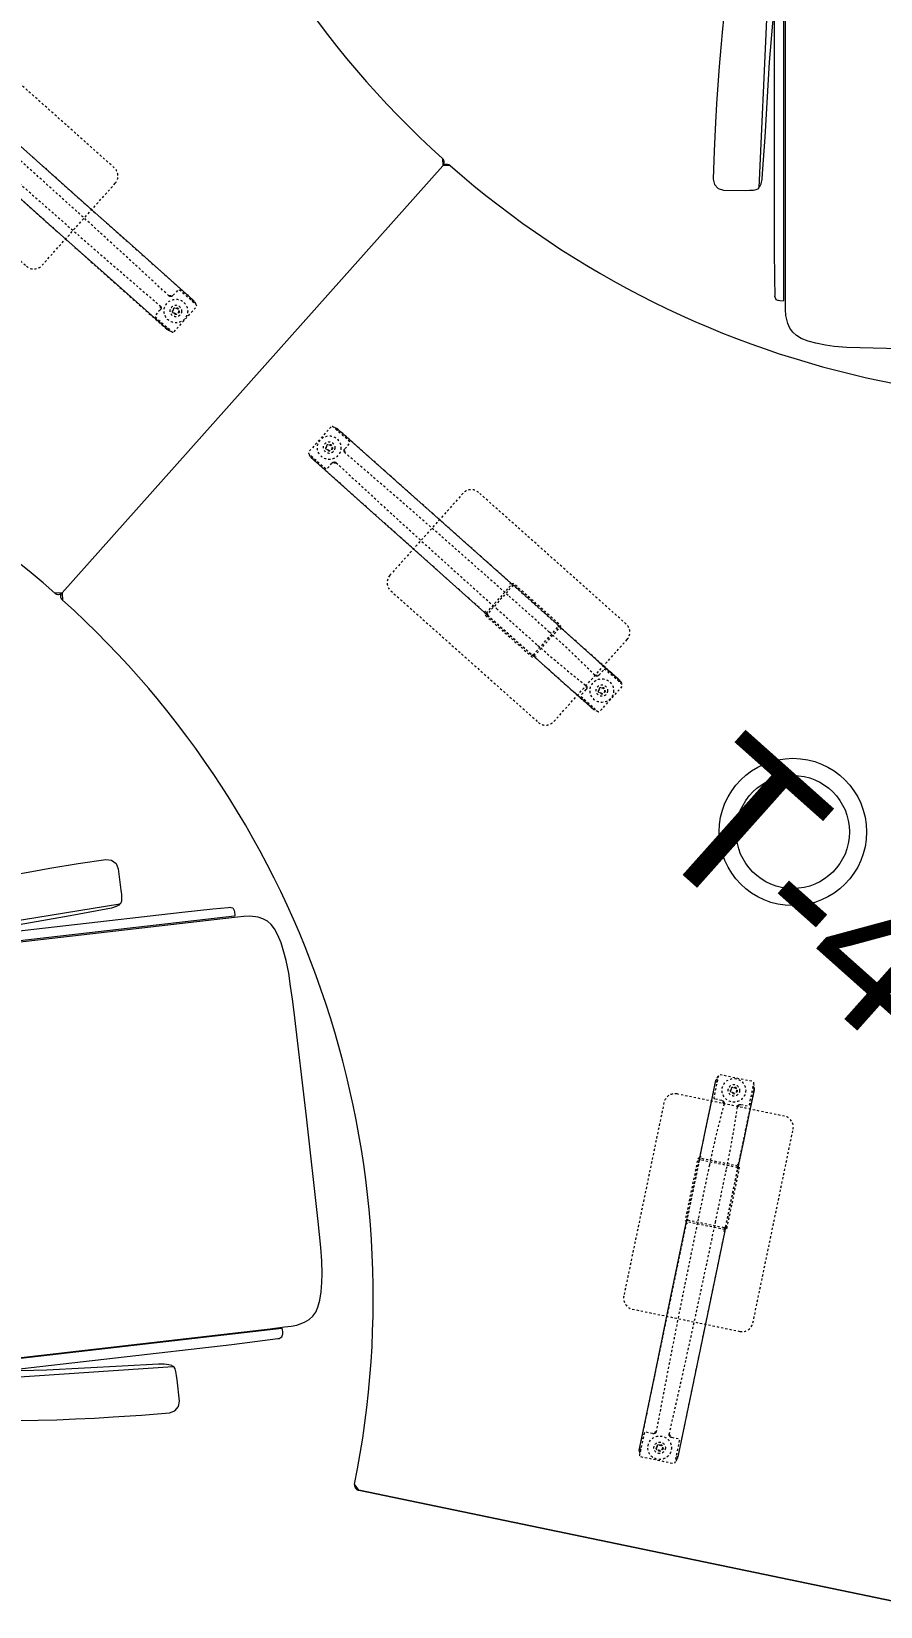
# Model space of a CAD drawing. Header units: inches. Extents: x 1 to 3921, y -2183 to 193.
# Drawn here: x 1254.4 to 1293.8, y -1513.2 to -1440.2 of the extents above; entities that cross this region are included whole.
import ezdxf

# ---------------------------------------------------------------- set-up
doc = ezdxf.new("R2010")
doc.units = ezdxf.units.IN
doc.header["$MEASUREMENT"] = 0
doc.linetypes.add('IMPORT-HIDDEN _3_', pattern=[0.09375, 0.0625, -0.03125])
for name, color, linetype, lineweight in [('A-ANNO-NOTE', 131, 'Continuous', 20), ('A-FURN-NEW', 7, 'Continuous', 9), ('A-FURN-TAGS', 7, 'Continuous', 9), ('AFUTB-P', 7, 'Continuous', 9), ('Cougaar_Furn Plan_V01_1_dwg', 8, 'Continuous', 9)]:
    doc.layers.add(name, color=color, linetype=linetype, lineweight=lineweight)
doc.styles.add('Arial', font='arial.ttf', dxfattribs={"height": 6.966241})

# ---------------------------------------------------------------- blocks, each defined once
blk = doc.blocks.new('Cougaar_Furn Plan_V01_1_dwg_T-3-2613226-New Construction - Tel_Data_Elec Plan')
at = {"layer": 'AFUTB-P', "linetype": 'IMPORT-HIDDEN _3_'}
for p, q in [((21.65, 3.057), (12.48, 3.057)), ((11.97, 2.548), (11.97, -2.546)), ((22.159, -2.546), (22.159, 2.548)), ((17.442, 0.408), (14.895, 0.408)), ((14.895, -0.407), (17.442, -0.407)), ((12.48, -3.056), (21.65, -3.056)), ((-8.889, -9.28), (-13.474, -17.221)), ((-3.781, -11.641), (-8.193, -9.094)), ((-8.18, -20.278), (-3.595, -12.337)), ((-7.802, -12.696), (-9.076, -14.902)), ((-8.37, -15.309), (-7.096, -13.103)), ((-13.288, -17.917), (-8.876, -20.464))]:
    blk.add_line(p, q, dxfattribs=at)
at = {"layer": 'AFUTB-P', "flags": 128}
for points in [[(32.959, -13.256), (32.959, 13.258), (32.959, 13.278), (32.957, 13.298), (32.946, 13.342), (32.936, 13.366), (32.909, 13.41), (32.892, 13.43), (32.851, 13.464), (32.826, 13.478), (32.774, 13.496), (32.745, 13.501), (32.717, 13.501), (32.959, 13.258), (32.959, -13.256), (32.959, -13.276)], [(10.977, 0.907), (10.98, 0.908), (10.982, 0.908), (10.986, 0.909), (10.988, 0.909), (10.992, 0.909), (10.994, 0.91), (11, 0.91), (11.004, 0.91), (11.012, 0.911), (11.016, 0.911), (11.028, 0.911), (11.035, 0.911), (11.048, 0.911), (11.053, 0.911), (11.059, 0.911), (12.238, 0.911), (13.417, 0.911), (14.596, 0.911), (14.616, 0.912), (14.636, 0.913), (14.674, 0.913), (14.691, 0.913), (14.722, 0.914), (14.736, 0.915), (14.757, 0.916), (14.765, 0.916), (14.769, 0.917), (14.77, 0.917), (14.77, 0.917), (14.769, 0.917), (14.768, 0.916), (14.766, 0.916), (14.765, 0.916), (14.762, 0.915), (14.76, 0.914), (14.756, 0.912), (14.754, 0.911), (14.749, 0.908), (14.746, 0.906), (14.742, 0.903), (14.741, 0.902), (14.74, 0.901)], [(14.749, 0.909), (14.754, 0.914), (14.759, 0.918), (14.771, 0.924), (14.777, 0.926), (14.787, 0.927), (14.79, 0.927), (14.792, 0.927), (14.79, 0.927), (14.788, 0.927), (14.786, 0.927), (14.782, 0.927), (14.778, 0.926), (14.773, 0.924), (14.77, 0.923), (14.767, 0.922), (14.764, 0.92), (14.761, 0.919), (14.759, 0.917), (14.756, 0.916), (14.752, 0.913), (14.748, 0.909), (14.745, 0.905), (14.744, 0.904), (14.744, 0.903), (14.743, 0.902), (14.739, 0.897), (14.736, 0.891), (14.734, 0.885), (14.734, 0.885), (14.734, 0.885), (14.734, 0.884), (14.732, 0.878), (14.731, 0.872), (14.731, 0.866)], [(14.792, 0.912), (14.791, 0.912), (14.789, 0.912), (14.788, 0.912), (14.785, 0.912), (14.781, 0.911), (14.778, 0.91), (14.776, 0.909), (14.773, 0.908), (14.771, 0.907), (14.769, 0.906), (14.767, 0.905), (14.765, 0.903), (14.762, 0.901), (14.759, 0.898), (14.757, 0.895), (14.756, 0.895), (14.756, 0.894), (14.755, 0.893), (14.752, 0.889), (14.75, 0.885), (14.749, 0.88), (14.749, 0.88), (14.749, 0.88), (14.748, 0.88), (14.747, 0.875), (14.746, 0.871), (14.746, 0.866)], [(17.605, 0.866), (17.605, 0.872), (17.604, 0.878), (17.603, 0.884), (17.603, 0.884), (17.602, 0.885), (17.602, 0.885), (17.6, 0.891), (17.597, 0.897), (17.594, 0.902), (17.593, 0.903), (17.592, 0.904), (17.591, 0.905), (17.588, 0.909), (17.584, 0.913), (17.58, 0.916), (17.578, 0.917), (17.576, 0.919), (17.573, 0.92), (17.57, 0.922), (17.567, 0.923), (17.563, 0.924), (17.559, 0.926), (17.555, 0.927), (17.55, 0.927), (17.548, 0.927), (17.546, 0.927), (17.544, 0.927), (17.551, 0.927), (17.557, 0.926), (17.57, 0.922), (17.576, 0.919), (17.583, 0.913), (17.585, 0.911), (17.587, 0.909)], [(17.59, 0.866), (17.59, 0.871), (17.589, 0.875), (17.588, 0.88), (17.588, 0.88), (17.588, 0.88), (17.588, 0.88), (17.586, 0.885), (17.584, 0.889), (17.581, 0.893), (17.581, 0.894), (17.58, 0.895), (17.58, 0.895), (17.577, 0.898), (17.574, 0.901), (17.571, 0.903), (17.569, 0.905), (17.568, 0.906), (17.566, 0.907), (17.563, 0.908), (17.561, 0.909), (17.558, 0.91), (17.555, 0.911), (17.552, 0.912), (17.549, 0.912), (17.547, 0.912), (17.546, 0.912), (17.544, 0.912)], [(17.596, 0.901), (17.594, 0.903), (17.592, 0.905), (17.587, 0.908), (17.585, 0.91), (17.581, 0.912), (17.579, 0.913), (17.576, 0.914), (17.575, 0.915), (17.572, 0.916), (17.57, 0.916), (17.568, 0.917), (17.568, 0.917), (17.567, 0.917), (17.567, 0.917)], [(17.567, 0.917), (17.567, 0.917), (17.568, 0.917), (17.571, 0.916), (17.574, 0.916), (17.584, 0.915), (17.592, 0.915), (17.613, 0.914), (17.626, 0.914), (17.657, 0.913), (17.674, 0.913), (17.708, 0.912), (17.724, 0.912), (17.74, 0.912), (21.306, 0.912), (24.872, 0.912), (28.435, 0.905), (28.442, 0.905), (28.45, 0.905), (28.464, 0.904), (28.471, 0.904), (28.483, 0.904), (28.488, 0.904), (28.496, 0.903), (28.498, 0.903), (28.502, 0.903), (28.504, 0.902), (28.508, 0.902), (28.509, 0.902), (28.512, 0.901), (28.513, 0.901), (28.515, 0.9)], [(11.982, 0.315), (11.973, 0.315), (11.965, 0.315), (11.946, 0.318), (11.937, 0.32), (11.913, 0.329), (11.899, 0.338), (11.875, 0.36), (11.866, 0.373), (11.855, 0.397), (11.852, 0.406), (11.848, 0.424), (11.847, 0.433), (11.847, 0.442)], [(27.622, 0.436), (27.622, 0.427), (27.621, 0.419), (27.618, 0.402), (27.615, 0.393), (27.605, 0.37), (27.595, 0.357), (27.572, 0.334), (27.558, 0.325), (27.535, 0.315), (27.526, 0.313), (27.509, 0.31), (27.5, 0.309), (27.492, 0.309)], [(11.847, -0.44), (11.847, -0.431), (11.848, -0.422), (11.851, -0.405), (11.854, -0.396), (11.865, -0.372), (11.875, -0.359), (11.899, -0.337), (11.913, -0.328), (11.937, -0.319), (11.946, -0.316), (11.964, -0.314), (11.973, -0.313), (11.982, -0.314)], [(27.492, -0.307), (27.5, -0.307), (27.509, -0.308), (27.526, -0.311), (27.535, -0.314), (27.558, -0.323), (27.572, -0.332), (27.595, -0.355), (27.605, -0.369), (27.615, -0.392), (27.618, -0.4), (27.621, -0.417), (27.622, -0.426), (27.622, -0.434)], [(14.77, -0.915), (14.77, -0.915), (14.769, -0.915), (14.765, -0.915), (14.762, -0.915), (14.752, -0.914), (14.744, -0.913), (14.724, -0.913), (14.71, -0.912), (14.68, -0.912), (14.662, -0.911), (14.628, -0.911), (14.612, -0.911), (14.596, -0.911), (13.417, -0.911), (12.238, -0.911), (11.059, -0.911), (11.051, -0.91), (11.043, -0.91), (11.029, -0.909), (11.022, -0.909), (11.01, -0.909), (11.005, -0.909), (10.997, -0.908), (10.995, -0.908), (10.99, -0.908), (10.988, -0.907), (10.985, -0.907), (10.983, -0.907), (10.981, -0.906), (10.979, -0.906), (10.977, -0.905)], [(14.731, -0.865), (14.731, -0.871), (14.732, -0.877), (14.734, -0.883), (14.734, -0.883), (14.734, -0.883), (14.734, -0.884), (14.736, -0.89), (14.739, -0.895), (14.743, -0.901), (14.744, -0.902), (14.744, -0.903), (14.745, -0.903), (14.748, -0.907), (14.752, -0.911), (14.756, -0.914), (14.759, -0.916), (14.761, -0.917), (14.763, -0.919), (14.767, -0.92), (14.77, -0.922), (14.773, -0.923), (14.778, -0.924), (14.782, -0.925), (14.786, -0.926), (14.788, -0.926), (14.79, -0.926), (14.792, -0.926), (14.786, -0.926), (14.779, -0.925), (14.767, -0.921), (14.761, -0.917), (14.753, -0.912), (14.751, -0.91), (14.749, -0.908)], [(14.74, -0.899), (14.742, -0.901), (14.745, -0.903), (14.749, -0.907), (14.752, -0.908), (14.756, -0.911), (14.758, -0.911), (14.761, -0.913), (14.762, -0.913), (14.765, -0.914), (14.766, -0.914), (14.768, -0.915), (14.769, -0.915), (14.77, -0.915), (14.77, -0.915)], [(14.746, -0.865), (14.746, -0.869), (14.747, -0.874), (14.748, -0.878), (14.749, -0.878), (14.749, -0.879), (14.749, -0.879), (14.75, -0.883), (14.752, -0.888), (14.755, -0.892), (14.756, -0.892), (14.756, -0.893), (14.757, -0.894), (14.759, -0.897), (14.762, -0.9), (14.765, -0.902), (14.767, -0.903), (14.769, -0.904), (14.771, -0.905), (14.773, -0.906), (14.776, -0.907), (14.778, -0.908), (14.781, -0.909), (14.784, -0.91), (14.788, -0.91), (14.789, -0.91), (14.791, -0.911), (14.792, -0.911)], [(17.544, -0.911), (17.546, -0.911), (17.547, -0.91), (17.549, -0.91), (17.552, -0.91), (17.555, -0.909), (17.558, -0.908), (17.561, -0.907), (17.563, -0.906), (17.566, -0.905), (17.568, -0.904), (17.569, -0.903), (17.571, -0.902), (17.574, -0.9), (17.577, -0.897), (17.58, -0.894), (17.58, -0.893), (17.581, -0.892), (17.581, -0.892), (17.584, -0.888), (17.586, -0.883), (17.588, -0.879), (17.588, -0.879), (17.588, -0.878), (17.588, -0.878), (17.589, -0.874), (17.59, -0.869), (17.59, -0.865)], [(17.587, -0.908), (17.583, -0.913), (17.577, -0.917), (17.565, -0.922), (17.559, -0.924), (17.55, -0.926), (17.547, -0.926), (17.544, -0.926), (17.546, -0.926), (17.548, -0.926), (17.55, -0.926), (17.555, -0.925), (17.559, -0.924), (17.563, -0.923), (17.566, -0.922), (17.57, -0.92), (17.573, -0.919), (17.575, -0.917), (17.578, -0.916), (17.58, -0.914), (17.584, -0.911), (17.588, -0.908), (17.591, -0.904), (17.592, -0.903), (17.593, -0.902), (17.594, -0.901), (17.597, -0.895), (17.6, -0.89), (17.602, -0.884), (17.602, -0.883), (17.603, -0.883), (17.603, -0.883), (17.604, -0.877), (17.605, -0.871), (17.605, -0.865)], [(28.515, -0.899), (28.512, -0.899), (28.509, -0.9), (28.505, -0.901), (28.504, -0.901), (28.5, -0.901), (28.497, -0.901), (28.491, -0.902), (28.488, -0.902), (28.48, -0.902), (28.476, -0.902), (28.464, -0.903), (28.456, -0.903), (28.444, -0.903), (28.439, -0.903), (28.435, -0.903), (24.872, -0.903), (21.306, -0.91), (17.74, -0.91), (17.72, -0.911), (17.7, -0.911), (17.663, -0.911), (17.645, -0.912), (17.614, -0.913), (17.601, -0.913), (17.58, -0.914), (17.572, -0.915), (17.567, -0.915), (17.567, -0.915), (17.567, -0.915), (17.568, -0.915), (17.569, -0.915), (17.571, -0.914), (17.572, -0.914), (17.575, -0.913), (17.576, -0.912), (17.58, -0.911), (17.583, -0.91), (17.588, -0.906), (17.591, -0.904), (17.594, -0.901), (17.595, -0.9), (17.596, -0.899)], [(-8.18, -12.333), (-8.18, -12.333), (-8.18, -12.333), (-8.178, -12.33), (-8.176, -12.327), (-8.17, -12.319), (-8.166, -12.312), (-8.155, -12.295), (-8.148, -12.283), (-8.132, -12.257), (-8.123, -12.242), (-8.106, -12.213), (-8.098, -12.199), (-8.09, -12.185), (-7.5, -11.164), (-6.91, -10.143), (-6.32, -9.122), (-6.316, -9.116), (-6.312, -9.109), (-6.305, -9.097), (-6.301, -9.091), (-6.295, -9.081), (-6.292, -9.076), (-6.288, -9.07), (-6.287, -9.068), (-6.284, -9.064), (-6.283, -9.063), (-6.281, -9.06), (-6.28, -9.059), (-6.278, -9.056), (-6.277, -9.055), (-6.275, -9.054)], [(-4.706, -9.96), (-4.707, -9.963), (-4.708, -9.965), (-4.709, -9.969), (-4.71, -9.97), (-4.711, -9.974), (-4.712, -9.976), (-4.715, -9.982), (-4.717, -9.985), (-4.72, -9.992), (-4.722, -9.996), (-4.728, -10.006), (-4.732, -10.012), (-4.738, -10.024), (-4.74, -10.028), (-4.743, -10.033), (-5.332, -11.054), (-5.921, -12.076), (-6.511, -13.097), (-6.521, -13.114), (-6.531, -13.132), (-6.549, -13.164), (-6.558, -13.18), (-6.572, -13.207), (-6.579, -13.219), (-6.588, -13.238), (-6.592, -13.245), (-6.593, -13.249), (-6.594, -13.25), (-6.594, -13.249), (-6.593, -13.249), (-6.593, -13.248), (-6.592, -13.245), (-6.592, -13.244), (-6.592, -13.242), (-6.591, -13.24), (-6.591, -13.235), (-6.591, -13.233), (-6.591, -13.227), (-6.591, -13.223), (-6.592, -13.218), (-6.593, -13.217), (-6.593, -13.216)], [(-6.307, -10.04), (-6.3, -10.044), (-6.292, -10.049), (-6.279, -10.061), (-6.273, -10.068), (-6.258, -10.09), (-6.251, -10.105), (-6.244, -10.136), (-6.243, -10.153), (-6.247, -10.178), (-6.25, -10.188), (-6.257, -10.205), (-6.261, -10.213), (-6.266, -10.22)], [(-5.721, -10.535), (-5.717, -10.527), (-5.712, -10.519), (-5.701, -10.505), (-5.694, -10.498), (-5.674, -10.482), (-5.66, -10.474), (-5.629, -10.464), (-5.612, -10.463), (-5.587, -10.465), (-5.577, -10.467), (-5.56, -10.472), (-5.551, -10.476), (-5.544, -10.48)], [(-8.117, -12.325), (-8.122, -12.322), (-8.128, -12.32), (-8.134, -12.319), (-8.134, -12.319), (-8.135, -12.318), (-8.135, -12.318), (-8.141, -12.317), (-8.148, -12.317), (-8.154, -12.317), (-8.155, -12.318), (-8.157, -12.318), (-8.158, -12.318), (-8.163, -12.319), (-8.168, -12.32), (-8.173, -12.322), (-8.175, -12.324), (-8.178, -12.325), (-8.18, -12.326), (-8.183, -12.328), (-8.186, -12.33), (-8.189, -12.333), (-8.192, -12.336), (-8.195, -12.339), (-8.197, -12.342), (-8.199, -12.344), (-8.2, -12.346), (-8.201, -12.348), (-8.197, -12.342), (-8.193, -12.337), (-8.183, -12.328), (-8.178, -12.324), (-8.169, -12.321), (-8.166, -12.32), (-8.164, -12.319)], [(-8.125, -12.339), (-8.129, -12.336), (-8.133, -12.335), (-8.137, -12.334), (-8.138, -12.333), (-8.138, -12.333), (-8.138, -12.333), (-8.143, -12.332), (-8.148, -12.332), (-8.153, -12.333), (-8.154, -12.333), (-8.154, -12.333), (-8.155, -12.333), (-8.159, -12.334), (-8.163, -12.335), (-8.167, -12.336), (-8.168, -12.337), (-8.17, -12.338), (-8.172, -12.339), (-8.174, -12.341), (-8.176, -12.342), (-8.179, -12.344), (-8.181, -12.346), (-8.183, -12.349), (-8.185, -12.351), (-8.186, -12.353), (-8.187, -12.354), (-8.188, -12.355)], [(-8.152, -12.316), (-8.155, -12.317), (-8.157, -12.318), (-8.163, -12.32), (-8.165, -12.321), (-8.169, -12.324), (-8.171, -12.325), (-8.174, -12.327), (-8.175, -12.328), (-8.177, -12.33), (-8.178, -12.331), (-8.179, -12.332), (-8.18, -12.333), (-8.18, -12.333), (-8.18, -12.333)], [(-6.609, -13.267), (-6.608, -13.265), (-6.608, -13.264), (-6.607, -13.263), (-6.606, -13.26), (-6.605, -13.256), (-6.604, -13.253), (-6.603, -13.251), (-6.603, -13.248), (-6.603, -13.245), (-6.603, -13.243), (-6.603, -13.241), (-6.603, -13.239), (-6.604, -13.235), (-6.604, -13.231), (-6.606, -13.228), (-6.606, -13.227), (-6.606, -13.226), (-6.607, -13.225), (-6.609, -13.221), (-6.611, -13.217), (-6.615, -13.213), (-6.615, -13.213), (-6.615, -13.213), (-6.615, -13.212), (-6.618, -13.209), (-6.622, -13.206), (-6.626, -13.204)], [(-6.596, -13.274), (-6.594, -13.272), (-6.593, -13.269), (-6.59, -13.261), (-6.588, -13.254), (-6.587, -13.241), (-6.588, -13.234), (-6.59, -13.228), (-6.59, -13.226), (-6.591, -13.224), (-6.591, -13.222), (-6.592, -13.221), (-6.592, -13.22), (-6.593, -13.219), (-6.595, -13.213), (-6.599, -13.208), (-6.603, -13.203), (-6.604, -13.203), (-6.604, -13.202), (-6.604, -13.202), (-6.608, -13.198), (-6.613, -13.194), (-6.618, -13.191)], [(-15.038, -24.245), (-15.038, -24.242), (-15.037, -24.24), (-15.035, -24.236), (-15.035, -24.235), (-15.033, -24.231), (-15.032, -24.229), (-15.03, -24.223), (-15.028, -24.22), (-15.024, -24.213), (-15.022, -24.209), (-15.017, -24.199), (-15.013, -24.193), (-15.007, -24.182), (-15.004, -24.178), (-15.002, -24.174), (-13.225, -21.086), (-11.444, -17.996), (-9.662, -14.908), (-9.652, -14.891), (-9.642, -14.873), (-9.623, -14.841), (-9.615, -14.825), (-9.6, -14.798), (-9.594, -14.786), (-9.584, -14.767), (-9.581, -14.76), (-9.579, -14.756), (-9.579, -14.756), (-9.579, -14.756), (-9.579, -14.757), (-9.579, -14.757), (-9.58, -14.76), (-9.58, -14.761), (-9.581, -14.763), (-9.581, -14.765), (-9.582, -14.77), (-9.582, -14.772), (-9.582, -14.778), (-9.581, -14.782), (-9.58, -14.787), (-9.58, -14.788), (-9.58, -14.789)], [(-9.577, -14.731), (-9.578, -14.733), (-9.579, -14.736), (-9.583, -14.744), (-9.584, -14.751), (-9.585, -14.764), (-9.585, -14.771), (-9.583, -14.777), (-9.582, -14.779), (-9.582, -14.781), (-9.581, -14.783), (-9.581, -14.784), (-9.58, -14.785), (-9.58, -14.786), (-9.577, -14.792), (-9.573, -14.798), (-9.569, -14.802), (-9.569, -14.803), (-9.569, -14.803), (-9.569, -14.803), (-9.564, -14.808), (-9.56, -14.811), (-9.554, -14.814)], [(-9.563, -14.738), (-9.564, -14.74), (-9.565, -14.741), (-9.566, -14.742), (-9.567, -14.746), (-9.568, -14.749), (-9.569, -14.752), (-9.569, -14.754), (-9.569, -14.757), (-9.57, -14.76), (-9.57, -14.762), (-9.57, -14.764), (-9.569, -14.766), (-9.569, -14.77), (-9.568, -14.774), (-9.567, -14.777), (-9.566, -14.778), (-9.566, -14.779), (-9.566, -14.78), (-9.564, -14.784), (-9.561, -14.789), (-9.558, -14.792), (-9.558, -14.792), (-9.557, -14.792), (-9.557, -14.793), (-9.554, -14.796), (-9.551, -14.799), (-9.547, -14.801)], [(-7.992, -15.672), (-7.992, -15.672), (-7.993, -15.673), (-7.995, -15.675), (-7.997, -15.678), (-8.002, -15.686), (-8.006, -15.693), (-8.017, -15.71), (-8.024, -15.722), (-8.04, -15.748), (-8.049, -15.763), (-8.067, -15.792), (-8.075, -15.806), (-8.083, -15.82), (-9.866, -18.907), (-11.651, -21.994), (-13.437, -25.077), (-13.441, -25.084), (-13.444, -25.091), (-13.452, -25.103), (-13.455, -25.109), (-13.461, -25.119), (-13.464, -25.123), (-13.468, -25.13), (-13.47, -25.132), (-13.472, -25.135), (-13.473, -25.137), (-13.476, -25.139), (-13.476, -25.14), (-13.478, -25.142), (-13.479, -25.143), (-13.481, -25.145)], [(-8.055, -15.68), (-8.05, -15.683), (-8.044, -15.685), (-8.039, -15.686), (-8.038, -15.687), (-8.038, -15.687), (-8.037, -15.687), (-8.031, -15.688), (-8.025, -15.688), (-8.018, -15.688), (-8.017, -15.688), (-8.016, -15.687), (-8.015, -15.687), (-8.01, -15.686), (-8.005, -15.685), (-8, -15.683), (-7.997, -15.682), (-7.995, -15.68), (-7.992, -15.679), (-7.989, -15.677), (-7.986, -15.675), (-7.984, -15.672), (-7.981, -15.669), (-7.978, -15.666), (-7.975, -15.663), (-7.974, -15.661), (-7.973, -15.659), (-7.972, -15.657), (-7.975, -15.663), (-7.979, -15.668), (-7.989, -15.677), (-7.995, -15.681), (-8.003, -15.684), (-8.006, -15.685), (-8.009, -15.686)], [(-8.048, -15.667), (-8.044, -15.669), (-8.039, -15.671), (-8.035, -15.672), (-8.035, -15.672), (-8.034, -15.672), (-8.034, -15.672), (-8.03, -15.673), (-8.025, -15.673), (-8.02, -15.673), (-8.019, -15.672), (-8.018, -15.672), (-8.017, -15.672), (-8.013, -15.672), (-8.01, -15.67), (-8.006, -15.669), (-8.004, -15.668), (-8.002, -15.667), (-8.001, -15.666), (-7.998, -15.664), (-7.996, -15.663), (-7.994, -15.661), (-7.992, -15.659), (-7.989, -15.656), (-7.987, -15.654), (-7.987, -15.652), (-7.986, -15.651), (-7.985, -15.65)], [(-8.021, -15.689), (-8.018, -15.688), (-8.015, -15.687), (-8.01, -15.685), (-8.007, -15.684), (-8.003, -15.681), (-8.002, -15.68), (-7.999, -15.678), (-7.998, -15.677), (-7.996, -15.675), (-7.995, -15.674), (-7.993, -15.673), (-7.993, -15.672), (-7.992, -15.672), (-7.992, -15.672)], [(-27.963, -21.915), (-27.987, -21.901), (-28.01, -21.883), (-28.046, -21.841), (-28.06, -21.816), (-28.079, -21.767), (-28.085, -21.741), (-28.086, -21.689), (-28.083, -21.663), (-28.07, -21.62), (-28.062, -21.601), (-28.052, -21.584), (-27.963, -21.915), (-5.001, -35.172), (-4.669, -35.084), (-4.683, -35.109), (-4.701, -35.131), (-4.744, -35.167), (-4.768, -35.182), (-4.818, -35.2), (-4.844, -35.205), (-4.895, -35.207), (-4.921, -35.203), (-4.965, -35.19), (-4.983, -35.182), (-5.001, -35.172)], [(-14.015, -23.655), (-14.019, -23.662), (-14.024, -23.67), (-14.035, -23.683), (-14.042, -23.689), (-14.062, -23.705), (-14.077, -23.712), (-14.108, -23.721), (-14.124, -23.722), (-14.15, -23.719), (-14.158, -23.717), (-14.175, -23.712), (-14.182, -23.708), (-14.19, -23.704)], [(-13.436, -24.139), (-13.444, -24.135), (-13.451, -24.13), (-13.464, -24.119), (-13.47, -24.112), (-13.485, -24.092), (-13.492, -24.077), (-13.5, -24.045), (-13.501, -24.029), (-13.497, -24.004), (-13.495, -23.995), (-13.489, -23.978), (-13.486, -23.971), (-13.481, -23.963)]]:
    blk.add_lwpolyline(points, dxfattribs=at)
at = {"layer": 'AFUTB-P', "linetype": 'IMPORT-HIDDEN _3_', "flags": 128}
for points in [[(11.982, 0.315), (11.847, 0.442), (11.847, 0.78), (11.845, 0.792), (11.842, 0.803), (11.836, 0.814), (11.829, 0.823), (11.819, 0.831), (11.809, 0.836), (11.797, 0.84), (11.785, 0.841), (10.754, 0.841), (10.743, 0.84), (10.733, 0.837), (10.723, 0.833), (10.714, 0.826), (10.706, 0.819), (10.7, 0.81), (10.696, 0.8), (10.693, 0.79), (10.692, 0.779), (10.692, -0.778), (10.693, -0.788), (10.696, -0.799), (10.7, -0.808), (10.706, -0.817), (10.714, -0.825), (10.723, -0.831), (10.733, -0.836), (10.743, -0.838), (10.754, -0.839)], [(11.059, 0.911), (10.977, 0.907), (10.737, 0.838)], [(10.994, 0.909), (10.983, 0.908), (10.973, 0.905), (10.963, 0.901), (10.955, 0.895), (10.947, 0.887), (10.941, 0.879), (10.937, 0.869), (10.934, 0.859), (10.933, 0.848)], [(14.596, 0.912), (11.059, 0.912), (11.058, 0.911), (11.058, 0.908), (11.058, 0.904), (11.058, 0.898), (11.058, 0.89), (11.058, 0.881), (11.058, 0.872), (11.058, 0.861), (11.058, 0.85)], [(14.792, 0.927), (14.749, 0.909), (14.74, 0.901), (14.596, 0.912), (14.596, 0.912), (14.596, 0.909), (14.596, 0.905), (14.596, 0.899), (14.596, 0.891), (14.596, 0.882), (14.596, 0.872), (14.596, 0.862), (14.596, 0.851)], [(14.784, 0.919), (14.773, 0.918), (14.763, 0.915), (14.753, 0.911), (14.744, 0.904), (14.737, 0.897), (14.731, 0.888), (14.726, 0.879), (14.723, 0.868), (14.723, 0.858)], [(17.544, 0.927), (14.792, 0.927), (14.764, 0.92), (14.745, 0.905), (14.743, 0.902), (14.734, 0.885), (14.734, 0.884), (14.731, 0.866)], [(17.605, 0.866), (17.603, 0.884), (17.602, 0.885), (17.594, 0.902), (17.591, 0.905), (17.58, 0.916), (17.573, 0.92), (17.55, 0.927), (17.544, 0.927), (17.587, 0.909), (17.596, 0.901), (17.74, 0.912)], [(17.614, 0.858), (17.613, 0.868), (17.61, 0.879), (17.606, 0.888), (17.6, 0.897), (17.592, 0.904), (17.583, 0.911), (17.574, 0.915), (17.563, 0.918), (17.553, 0.919)], [(17.741, 0.851), (17.741, 0.862), (17.741, 0.873), (17.741, 0.882), (17.741, 0.891), (17.741, 0.899), (17.74, 0.905), (17.74, 0.909), (17.74, 0.912), (17.74, 0.912), (28.435, 0.912)], [(28.777, -0.778), (28.777, 0.779), (28.776, 0.79), (28.773, 0.8), (28.768, 0.81), (28.762, 0.819), (28.755, 0.826), (28.746, 0.833), (28.736, 0.837), (28.726, 0.84), (28.715, 0.841), (27.683, 0.841), (27.671, 0.84), (27.66, 0.836), (27.649, 0.831), (27.64, 0.823), (27.632, 0.814), (27.627, 0.803), (27.623, 0.792), (27.622, 0.78), (27.622, 0.436), (27.492, 0.309)], [(28.437, 0.843), (28.437, 0.854), (28.437, 0.865), (28.437, 0.875), (28.436, 0.883), (28.436, 0.891), (28.436, 0.897), (28.435, 0.901), (28.435, 0.904), (28.435, 0.905), (28.515, 0.9), (28.732, 0.838)], [(28.559, 0.841), (28.558, 0.852), (28.555, 0.862), (28.55, 0.872), (28.544, 0.881), (28.537, 0.888), (28.528, 0.894), (28.519, 0.899), (28.508, 0.902), (28.498, 0.903)], [(11.982, -0.314), (11.847, -0.44), (11.847, -0.778)], [(27.492, -0.307), (27.622, -0.434), (27.622, -0.778), (27.623, -0.79), (27.627, -0.802), (27.632, -0.812), (27.64, -0.821), (27.649, -0.829), (27.66, -0.835), (27.671, -0.838), (27.683, -0.839), (28.715, -0.839), (28.726, -0.838), (28.736, -0.836), (28.746, -0.831), (28.755, -0.825), (28.762, -0.817), (28.768, -0.808), (28.773, -0.799), (28.776, -0.788), (28.777, -0.778)], [(14.596, -0.85), (14.596, -0.861), (14.596, -0.871), (14.596, -0.881), (14.596, -0.89), (14.596, -0.897), (14.596, -0.903), (14.596, -0.908), (14.596, -0.91), (14.596, -0.911), (11.059, -0.911), (10.977, -0.905), (10.737, -0.837)], [(10.754, -0.839), (11.785, -0.839), (11.797, -0.838), (11.809, -0.835), (11.819, -0.829), (11.829, -0.821), (11.836, -0.812), (11.842, -0.802), (11.845, -0.79), (11.847, -0.778)], [(10.933, -0.846), (10.934, -0.857), (10.937, -0.867), (10.941, -0.877), (10.947, -0.886), (10.955, -0.893), (10.963, -0.899), (10.973, -0.904), (10.983, -0.907), (10.994, -0.908)], [(11.058, -0.849), (11.058, -0.86), (11.058, -0.87), (11.058, -0.88), (11.058, -0.889), (11.058, -0.896), (11.058, -0.902), (11.058, -0.907), (11.058, -0.909), (11.059, -0.91)], [(14.731, -0.865), (14.734, -0.883), (14.734, -0.884), (14.743, -0.901), (14.756, -0.914), (14.763, -0.919), (14.773, -0.923), (14.786, -0.926), (14.792, -0.926), (14.749, -0.908), (14.74, -0.899), (14.596, -0.911)], [(14.723, -0.856), (14.723, -0.867), (14.726, -0.877), (14.731, -0.887), (14.737, -0.895), (14.744, -0.903), (14.753, -0.909), (14.763, -0.914), (14.773, -0.916), (14.784, -0.917)], [(14.792, -0.926), (17.544, -0.926), (17.55, -0.926), (17.563, -0.923), (17.573, -0.919), (17.58, -0.914), (17.591, -0.904), (17.594, -0.901), (17.602, -0.884), (17.603, -0.883), (17.605, -0.865)], [(17.544, -0.926), (17.587, -0.908), (17.596, -0.899), (17.74, -0.911), (17.74, -0.91), (17.74, -0.908), (17.74, -0.903), (17.741, -0.897), (17.741, -0.89), (17.741, -0.881), (17.741, -0.871), (17.741, -0.861), (17.741, -0.85)], [(17.553, -0.917), (17.563, -0.916), (17.574, -0.914), (17.583, -0.909), (17.592, -0.903), (17.6, -0.895), (17.606, -0.887), (17.61, -0.877), (17.613, -0.867), (17.614, -0.856)], [(17.74, -0.911), (28.435, -0.911), (28.515, -0.899), (28.732, -0.837)], [(28.435, -0.903), (28.435, -0.902), (28.435, -0.9), (28.436, -0.896), (28.436, -0.889), (28.436, -0.882), (28.437, -0.873), (28.437, -0.863), (28.437, -0.853), (28.437, -0.842)], [(28.498, -0.901), (28.508, -0.9), (28.519, -0.897), (28.528, -0.893), (28.537, -0.887), (28.544, -0.879), (28.55, -0.87), (28.555, -0.861), (28.558, -0.85), (28.559, -0.84)], [(-6.32, -9.122), (-8.09, -12.185), (-8.152, -12.316), (-8.164, -12.319), (-8.201, -12.348), (-9.577, -14.731), (-9.583, -14.777)], [(-6.106, -8.893), (-6.622, -9.787), (-6.627, -9.798), (-6.63, -9.81), (-6.63, -9.822), (-6.628, -9.833), (-6.624, -9.845), (-6.618, -9.855), (-6.61, -9.863), (-6.6, -9.87)], [(-6.267, -9.152), (-6.276, -9.146), (-6.285, -9.141), (-6.294, -9.136), (-6.301, -9.132), (-6.308, -9.128), (-6.313, -9.126), (-6.317, -9.124), (-6.319, -9.122), (-6.32, -9.122), (-6.275, -9.054), (-6.096, -8.88)], [(-6.202, -9.045), (-6.212, -9.041), (-6.222, -9.038), (-6.233, -9.037), (-6.244, -9.038), (-6.254, -9.041), (-6.263, -9.045), (-6.272, -9.051), (-6.28, -9.059), (-6.286, -9.067)], [(-5.721, -10.535), (-5.544, -10.48), (-5.251, -10.65), (-5.24, -10.654), (-5.228, -10.657), (-5.216, -10.657), (-5.204, -10.656), (-5.193, -10.651), (-5.183, -10.645), (-5.174, -10.637), (-5.167, -10.627), (-4.651, -9.733), (-4.647, -9.724), (-4.644, -9.713), (-4.643, -9.703), (-4.644, -9.692), (-4.647, -9.681), (-4.651, -9.672), (-4.657, -9.663), (-4.665, -9.655), (-4.674, -9.649), (-6.022, -8.871), (-6.032, -8.866), (-6.042, -8.863), (-6.053, -8.862), (-6.064, -8.863), (-6.074, -8.866), (-6.084, -8.871), (-6.093, -8.877), (-6.1, -8.885), (-6.106, -8.893)], [(-6.266, -10.22), (-6.307, -10.04), (-6.6, -9.87)], [(-6.511, -13.097), (-4.743, -10.033), (-4.743, -10.032), (-4.746, -10.031), (-4.749, -10.029), (-4.754, -10.025), (-4.761, -10.022), (-4.768, -10.017), (-4.777, -10.012), (-4.786, -10.007), (-4.795, -10.001)], [(-4.743, -10.033), (-4.706, -9.96), (-4.645, -9.718)], [(-4.712, -9.976), (-4.708, -9.966), (-4.705, -9.956), (-4.704, -9.945), (-4.705, -9.935), (-4.708, -9.924), (-4.713, -9.915), (-4.719, -9.906), (-4.726, -9.899), (-4.735, -9.893)], [(-8.117, -12.325), (-8.134, -12.319), (-8.135, -12.318), (-8.154, -12.317), (-8.158, -12.318), (-8.173, -12.322), (-8.197, -12.342), (-8.201, -12.348)], [(-8.105, -12.322), (-8.115, -12.318), (-8.125, -12.315), (-8.136, -12.314), (-8.147, -12.315), (-8.157, -12.318), (-8.167, -12.322), (-8.175, -12.328), (-8.183, -12.336), (-8.189, -12.345)], [(-8.037, -12.216), (-8.046, -12.21), (-8.055, -12.205), (-8.064, -12.2), (-8.071, -12.196), (-8.078, -12.192), (-8.083, -12.189), (-8.087, -12.187), (-8.089, -12.186), (-8.09, -12.185)], [(-6.618, -13.191), (-6.604, -13.202), (-6.603, -13.203), (-6.593, -13.219), (-6.591, -13.222), (-6.59, -13.228), (-6.593, -13.216), (-6.511, -13.097), (-6.511, -13.097), (-6.513, -13.095), (-6.517, -13.093), (-6.522, -13.09), (-6.529, -13.086), (-6.537, -13.082), (-6.545, -13.077), (-6.554, -13.071), (-6.564, -13.066)], [(-8.083, -15.82), (-8.021, -15.689), (-8.009, -15.686), (-7.972, -15.657), (-6.596, -13.274), (-6.59, -13.228)], [(-6.599, -13.262), (-6.594, -13.253), (-6.592, -13.243), (-6.591, -13.232), (-6.592, -13.221), (-6.594, -13.211), (-6.599, -13.201), (-6.605, -13.193), (-6.613, -13.185), (-6.621, -13.179)], [(-9.662, -14.908), (-15.002, -24.174), (-15.038, -24.245), (-15.093, -24.464)], [(-9.554, -14.814), (-9.569, -14.803), (-9.569, -14.802), (-9.58, -14.786), (-9.581, -14.783), (-9.583, -14.777), (-9.58, -14.789), (-9.662, -14.908), (-9.661, -14.909), (-9.659, -14.91), (-9.655, -14.912), (-9.65, -14.915), (-9.644, -14.919), (-9.636, -14.923), (-9.627, -14.928), (-9.618, -14.934), (-9.609, -14.939)], [(-9.573, -14.743), (-9.578, -14.752), (-9.581, -14.763), (-9.582, -14.773), (-9.581, -14.784), (-9.578, -14.794), (-9.574, -14.804), (-9.567, -14.813), (-9.56, -14.82), (-9.551, -14.826)], [(-8.136, -15.79), (-8.126, -15.795), (-8.117, -15.8), (-8.109, -15.805), (-8.101, -15.809), (-8.095, -15.813), (-8.089, -15.816), (-8.086, -15.818), (-8.083, -15.82), (-8.083, -15.82), (-13.437, -25.077)], [(-8.067, -15.683), (-8.057, -15.687), (-8.047, -15.69), (-8.036, -15.691), (-8.026, -15.69), (-8.016, -15.688), (-8.006, -15.683), (-7.997, -15.677), (-7.99, -15.669), (-7.984, -15.661)], [(-8.055, -15.68), (-8.039, -15.686), (-8.018, -15.688), (-8.015, -15.687), (-8, -15.683), (-7.992, -15.679), (-7.984, -15.672), (-7.975, -15.663), (-7.972, -15.657)], [(-14.015, -23.655), (-14.19, -23.704), (-14.488, -23.532), (-14.499, -23.527), (-14.51, -23.525), (-14.522, -23.524), (-14.534, -23.526), (-14.545, -23.53), (-14.555, -23.537), (-14.564, -23.545), (-14.571, -23.555), (-15.087, -24.448), (-15.092, -24.458), (-15.094, -24.468), (-15.095, -24.479), (-15.094, -24.49), (-15.092, -24.5), (-15.087, -24.51), (-15.081, -24.519), (-15.074, -24.526), (-15.065, -24.533)], [(-15.065, -24.533), (-13.716, -25.311), (-13.707, -25.316), (-13.696, -25.318), (-13.685, -25.319), (-13.675, -25.318), (-13.664, -25.315), (-13.655, -25.311), (-13.646, -25.305), (-13.638, -25.297), (-13.632, -25.288), (-13.116, -24.395), (-13.111, -24.384), (-13.109, -24.372), (-13.108, -24.36), (-13.11, -24.348), (-13.114, -24.337), (-13.12, -24.327), (-13.129, -24.318), (-13.138, -24.311), (-13.436, -24.139), (-13.481, -23.963)], [(-15.032, -24.229), (-15.036, -24.239), (-15.039, -24.249), (-15.04, -24.26), (-15.039, -24.27), (-15.036, -24.281), (-15.032, -24.29), (-15.026, -24.299), (-15.018, -24.306), (-15.009, -24.313)], [(-15.002, -24.174), (-15.002, -24.174), (-15, -24.176), (-14.996, -24.178), (-14.991, -24.182), (-14.985, -24.186), (-14.977, -24.19), (-14.969, -24.195), (-14.96, -24.201), (-14.95, -24.206)], [(-13.491, -25.049), (-13.481, -25.054), (-13.472, -25.059), (-13.464, -25.064), (-13.456, -25.068), (-13.449, -25.072), (-13.444, -25.075), (-13.44, -25.077), (-13.437, -25.077), (-13.437, -25.077), (-13.481, -25.145), (-13.643, -25.302)], [(-13.553, -25.153), (-13.544, -25.158), (-13.533, -25.161), (-13.523, -25.162), (-13.512, -25.161), (-13.502, -25.158), (-13.492, -25.153), (-13.484, -25.147), (-13.476, -25.14), (-13.47, -25.131)]]:
    blk.add_lwpolyline(points, dxfattribs=at)
for points in [[(17.605, 0.989), (14.732, 0.989), (14.688, 0.971), (14.671, 0.928), (14.671, -0.926), (14.688, -0.97), (14.732, -0.988), (17.605, -0.988), (17.648, -0.97), (17.666, -0.926), (17.666, 0.928), (17.648, 0.971)], [(17.59, -0.865), (17.59, 0.866), (17.588, 0.88), (17.588, 0.88), (17.581, 0.893), (17.58, 0.895), (17.571, 0.903), (17.566, 0.907), (17.549, 0.912), (17.544, 0.912), (14.792, 0.912), (14.788, 0.912), (14.771, 0.907), (14.765, 0.903), (14.757, 0.895), (14.755, 0.893), (14.749, 0.88), (14.748, 0.88), (14.746, 0.866), (14.746, -0.865), (14.748, -0.878), (14.755, -0.892), (14.765, -0.902), (14.778, -0.908), (14.788, -0.91), (14.792, -0.911), (17.544, -0.911), (17.549, -0.91), (17.558, -0.908), (17.566, -0.905), (17.571, -0.902), (17.58, -0.894), (17.581, -0.892), (17.588, -0.879), (17.588, -0.878)], [(-7.949, -15.741), (-6.512, -13.253), (-6.506, -13.206), (-6.534, -13.169), (-8.14, -12.242), (-8.187, -12.236), (-8.224, -12.264), (-9.66, -14.753), (-9.667, -14.799), (-9.638, -14.836), (-8.032, -15.763), (-7.986, -15.769)], [(-7.985, -15.65), (-6.609, -13.267), (-6.607, -13.263), (-6.603, -13.239), (-6.606, -13.228), (-6.607, -13.225), (-6.615, -13.213), (-6.615, -13.212), (-6.626, -13.204), (-8.125, -12.339), (-8.137, -12.334), (-8.138, -12.333), (-8.155, -12.333), (-8.167, -12.336), (-8.172, -12.339), (-8.179, -12.344), (-8.185, -12.351), (-8.188, -12.355), (-9.563, -14.738), (-9.566, -14.742), (-9.569, -14.752), (-9.57, -14.76), (-9.569, -14.766), (-9.566, -14.78), (-9.558, -14.792), (-9.557, -14.793), (-9.547, -14.801), (-8.048, -15.667), (-8.035, -15.672), (-8.034, -15.672), (-8.02, -15.673), (-8.017, -15.672), (-8.006, -15.669), (-8.001, -15.666), (-7.994, -15.661), (-7.987, -15.654)]]:
    blk.add_lwpolyline(points, close=True, dxfattribs=at)
at = {"layer": 'AFUTB-P', "flags": 128}
blk.add_lwpolyline([(32.717, -13.5), (32.737, -13.5), (32.757, -13.497), (32.801, -13.487), (32.825, -13.476), (32.869, -13.449), (32.889, -13.432), (32.922, -13.39), (32.936, -13.366), (32.954, -13.313), (32.959, -13.285), (32.959, -13.256)], close=True, dxfattribs=at)
at = {"layer": 'AFUTB-P', "linetype": 'IMPORT-HIDDEN _3_'}
for centre, radius in [((11.269, 0.001), 0.547), ((11.269, 0.001), 0.265), ((11.269, 0.001), 0.159), ((11.269, 0.001), 0.159), ((11.269, 0.001), 0.131), ((11.269, 0.001), 0.128), ((28.199, 0.001), 0.547), ((28.199, 0.001), 0.265), ((28.199, 0.001), 0.159), ((28.199, 0.001), 0.159), ((28.199, 0.001), 0.131), ((28.199, 0.001), 0.128), ((-5.637, -9.76), 0.547), ((-5.637, -9.76), 0.265), ((-5.637, -9.76), 0.159), ((-5.637, -9.76), 0.159), ((-5.637, -9.76), 0.131), ((-5.637, -9.76), 0.128), ((-14.102, -24.422), 0.547), ((-14.102, -24.422), 0.265), ((-14.102, -24.422), 0.159), ((-14.102, -24.422), 0.159), ((-14.102, -24.422), 0.131), ((-14.102, -24.422), 0.128)]:
    blk.add_circle(centre, radius, dxfattribs=at)
at = {"layer": 'AFUTB-P'}
for centre, start, end in [((32.959, 57.09), 210.31833, 269.68167), ((-65.922, 0.001), 330.31832, 29.68168), ((32.959, -57.088), 90.31833, 149.68168)]:
    blk.add_arc(centre, 43.589, start, end, dxfattribs=at)
at = {"layer": 'AFUTB-P', "linetype": 'IMPORT-HIDDEN _3_'}
for centre, radius, start, end in [((12.48, 2.548), 0.509, 90, 180), ((21.65, 2.548), 0.509, 360, 90), ((14.895, -45.234), 45.642, 90, 93.65848), ((17.442, -508.216), 508.624, 88.8678, 90), ((14.895, 45.235), 45.642, 266.34152, 270), ((17.442, 508.218), 508.624, 270, 271.1322), ((12.48, -2.546), 0.509, 180, 270), ((21.65, -2.546), 0.509, 270, 360), ((-8.448, -9.535), 0.509, 60, 150), ((31.725, -35.517), 45.642, 146.34152, 150), ((-46.624, 9.718), 45.642, 330, 333.65847), ((-4.036, -12.082), 0.509, 330, 60), ((431.406, -269.214), 508.624, 150, 151.1322), ((-448.852, 239.003), 508.624, 328.8678, 330), ((-13.033, -17.476), 0.509, 150, 240.00001), ((-8.621, -20.023), 0.509, 240.00001, 330)]:
    blk.add_arc(centre, radius, start, end, dxfattribs=at)
blk = doc.blocks.new('Cougaar_Furn Plan_V01_1_dwg_MTG-1-2613234-New Construction - Tel_Data_Elec Plan')
at = {"layer": 'A-FURN-NEW', "flags": 128}
for points in [[(-0.938, 23.117), (-0.927, 23.564), (-0.897, 23.592), (-0.414, 23.592)], [(-0.426, 23.131), (-0.421, 23.618), (-0.321, 23.717), (0.321, 23.717), (0.421, 23.618), (0.427, 23.103)], [(0.937, 23.145), (0.927, 23.564), (0.897, 23.592), (0.414, 23.592)], [(0, 23.137), (0.555, 23.132), (1.666, 23.106), (2.776, 23.067), (3.331, 23.042), (3.886, 23.01), (4.44, 22.966), (4.992, 22.906), (5.541, 22.824), (6.085, 22.714), (6.621, 22.572), (6.755, 22.531), (7.021, 22.44), (7.283, 22.339), (7.43, 22.277), (7.724, 22.138), (8.01, 21.983), (8.286, 21.811), (8.544, 21.614), (8.778, 21.391), (8.983, 21.142), (9.173, 20.864), (9.335, 20.576), (9.451, 20.291), (9.521, 20.038), (9.557, 19.825), (9.566, 19.672), (9.583, 19.655), (9.583, 17.42), (9.583, 17.312), (9.583, 17.094), (9.583, 16.994), (9.583, 2.803), (9.566, 2.128), (9.566, 1.818), (9.548, 1.551), (9.452, 1.176), (9.356, 0.956), (9.218, 0.767), (9.044, 0.609), (8.834, 0.484), (8.513, 0.355), (8.146, 0.254), (7.709, 0.174), (7.311, 0.107), (6.709, 0.061), (6.1, 0.039), (5.491, 0.026), (4.881, 0.015), (0, 0), (-4.881, 0.015), (-5.491, 0.026), (-6.1, 0.039), (-6.709, 0.061), (-7.311, 0.107), (-7.709, 0.174), (-8.146, 0.254), (-8.513, 0.355), (-8.834, 0.484), (-9.044, 0.609), (-9.218, 0.767), (-9.356, 0.956), (-9.452, 1.176), (-9.548, 1.551), (-9.566, 1.818), (-9.566, 2.128), (-9.566, 2.803), (-9.566, 16.994), (-9.583, 17.094), (-9.583, 17.312), (-9.583, 17.42), (-9.583, 19.655), (-9.566, 19.672), (-9.557, 19.825), (-9.521, 20.038), (-9.451, 20.291), (-9.335, 20.576), (-9.173, 20.864), (-8.983, 21.142), (-8.778, 21.391), (-8.544, 21.614), (-8.286, 21.811), (-8.01, 21.983), (-7.724, 22.138), (-7.43, 22.277), (-7.283, 22.339), (-7.021, 22.44), (-6.755, 22.531), (-6.621, 22.572), (-6.085, 22.714), (-5.541, 22.824), (-4.992, 22.906), (-4.44, 22.966), (-3.886, 23.01), (-3.331, 23.042), (-2.776, 23.067), (-1.666, 23.106), (-0.555, 23.132), (0, 23.137)], [(-12.391, 15.701), (-12.361, 15.729), (-11.059, 15.77), (-10.835, 15.78), (-10.648, 15.775), (-10.526, 15.708), (-10.501, 15.685), (-10.446, 15.535), (-10.438, 15.409), (-10.439, 15.27), (-10.792, 7.477)], [(12.391, 15.701), (12.361, 15.729), (11.059, 15.77), (10.835, 15.78), (10.648, 15.775), (10.526, 15.708), (10.501, 15.685), (10.446, 15.535), (10.438, 15.409), (10.439, 15.27), (10.792, 7.477)]]:
    blk.add_lwpolyline(points, dxfattribs=at)
for points in [[(-9.63, 19.995), (-9.662, 20.026), (-9.819, 20.023), (-9.935, 19.937), (-10.03, 19.6), (-10.085, 19.221), (-10.097, 18.465), (-10.278, 18.475), (-10.985, 18.468), (-11.425, 18.38), (-11.802, 18.138), (-12.071, 17.778), (-12.2, 17.348), (-12.381, 15.781), (-12.391, 15.701), (-12.48, 14.833), (-12.561, 13.965), (-12.634, 13.096), (-12.696, 12.233), (-12.759, 11.357), (-12.805, 10.497), (-12.87, 9.18), (-12.916, 7.873), (-12.856, 7.619), (-12.677, 7.431), (-12.427, 7.359), (-11.429, 7.347), (-11.226, 7.35), (-11.048, 7.363), (-10.914, 7.384), (-10.837, 7.412), (-10.824, 7.421), (-10.793, 7.45), (-10.792, 7.477), (-10.748, 7.519), (-10.692, 7.657), (-10.647, 7.869), (-10.619, 8.127), (-10.507, 9.814), (-10.302, 13.295), (-10.147, 15.094), (-10.095, 15.5), (-10.092, 15.514), (-10.092, 4.64), (-10.07, 3.215), (-10.058, 2.499), (-10.065, 2.429), (-10.045, 2.379), (-10.01, 2.293), (-9.923, 2.256), (-9.891, 2.247), (-9.819, 2.238), (-9.662, 2.229), (-9.63, 2.259)], [(9.63, 19.995), (9.662, 20.026), (9.819, 20.023), (9.935, 19.937), (10.03, 19.6), (10.085, 19.221), (10.097, 18.465), (10.278, 18.475), (10.985, 18.468), (11.425, 18.38), (11.802, 18.138), (12.071, 17.778), (12.2, 17.348), (12.381, 15.781), (12.391, 15.701), (12.48, 14.833), (12.561, 13.965), (12.634, 13.096), (12.696, 12.233), (12.759, 11.357), (12.805, 10.497), (12.87, 9.18), (12.916, 7.873), (12.856, 7.619), (12.677, 7.431), (12.427, 7.359), (11.429, 7.347), (11.226, 7.35), (11.048, 7.363), (10.914, 7.384), (10.837, 7.412), (10.824, 7.421), (10.793, 7.45), (10.792, 7.477), (10.748, 7.519), (10.692, 7.657), (10.647, 7.869), (10.619, 8.127), (10.507, 9.814), (10.302, 13.295), (10.147, 15.094), (10.095, 15.5), (10.092, 15.514), (10.092, 4.64), (10.07, 3.215), (10.058, 2.499), (10.065, 2.429), (10.045, 2.379), (10.01, 2.293), (9.923, 2.256), (9.891, 2.247), (9.819, 2.238), (9.662, 2.229), (9.63, 2.259)]]:
    blk.add_lwpolyline(points, close=True, dxfattribs=at)
blk = doc.blocks.new('Cougaar_Furn Plan_V01_1_dwg_MTG-1-2613235-New Construction - Tel_Data_Elec Plan')
at = {"layer": 'A-FURN-NEW', "flags": 128}
for points in [[(-0.938, 23.117), (-0.927, 23.564), (-0.897, 23.592), (-0.414, 23.592)], [(-0.426, 23.131), (-0.421, 23.618), (-0.321, 23.717), (0.321, 23.717), (0.421, 23.618), (0.427, 23.103)], [(0.937, 23.145), (0.927, 23.564), (0.897, 23.592), (0.414, 23.592)], [(0, 23.137), (0.555, 23.132), (1.666, 23.106), (2.776, 23.067), (3.331, 23.042), (3.886, 23.01), (4.44, 22.966), (4.992, 22.906), (5.541, 22.824), (6.085, 22.714), (6.621, 22.572), (6.755, 22.531), (7.021, 22.44), (7.283, 22.339), (7.43, 22.277), (7.724, 22.138), (8.01, 21.983), (8.286, 21.811), (8.544, 21.614), (8.778, 21.391), (8.983, 21.142), (9.173, 20.864), (9.335, 20.576), (9.451, 20.291), (9.521, 20.038), (9.557, 19.825), (9.566, 19.672), (9.583, 19.655), (9.583, 17.42), (9.583, 17.312), (9.583, 17.094), (9.583, 16.994), (9.583, 2.803), (9.566, 2.128), (9.566, 1.818), (9.548, 1.551), (9.452, 1.176), (9.356, 0.956), (9.218, 0.767), (9.044, 0.609), (8.834, 0.484), (8.513, 0.355), (8.146, 0.254), (7.709, 0.174), (7.311, 0.107), (6.709, 0.061), (6.1, 0.039), (5.491, 0.026), (4.881, 0.015), (0, 0), (-4.881, 0.015), (-5.491, 0.026), (-6.1, 0.039), (-6.709, 0.061), (-7.311, 0.107), (-7.709, 0.174), (-8.146, 0.254), (-8.513, 0.355), (-8.834, 0.484), (-9.044, 0.609), (-9.218, 0.767), (-9.356, 0.956), (-9.452, 1.176), (-9.548, 1.551), (-9.566, 1.818), (-9.566, 2.128), (-9.566, 2.803), (-9.566, 16.994), (-9.583, 17.094), (-9.583, 17.312), (-9.583, 17.42), (-9.583, 19.655), (-9.566, 19.672), (-9.557, 19.825), (-9.521, 20.038), (-9.451, 20.291), (-9.335, 20.576), (-9.173, 20.864), (-8.983, 21.142), (-8.778, 21.391), (-8.544, 21.614), (-8.286, 21.811), (-8.01, 21.983), (-7.724, 22.138), (-7.43, 22.277), (-7.283, 22.339), (-7.021, 22.44), (-6.755, 22.531), (-6.621, 22.572), (-6.085, 22.714), (-5.541, 22.824), (-4.992, 22.906), (-4.44, 22.966), (-3.886, 23.01), (-3.331, 23.042), (-2.776, 23.067), (-1.666, 23.106), (-0.555, 23.132), (0, 23.137)], [(-12.391, 15.701), (-12.361, 15.729), (-11.059, 15.77), (-10.835, 15.78), (-10.648, 15.775), (-10.526, 15.708), (-10.501, 15.685), (-10.446, 15.535), (-10.438, 15.409), (-10.439, 15.27), (-10.792, 7.477)], [(12.391, 15.701), (12.361, 15.729), (11.059, 15.77), (10.835, 15.78), (10.648, 15.775), (10.526, 15.708), (10.501, 15.685), (10.446, 15.535), (10.438, 15.409), (10.439, 15.27), (10.792, 7.477)]]:
    blk.add_lwpolyline(points, dxfattribs=at)
for points in [[(-9.63, 19.995), (-9.662, 20.026), (-9.819, 20.023), (-9.935, 19.937), (-10.03, 19.6), (-10.085, 19.221), (-10.097, 18.465), (-10.278, 18.475), (-10.985, 18.468), (-11.425, 18.38), (-11.802, 18.138), (-12.071, 17.778), (-12.2, 17.348), (-12.381, 15.781), (-12.391, 15.701), (-12.48, 14.833), (-12.561, 13.965), (-12.634, 13.096), (-12.696, 12.233), (-12.759, 11.357), (-12.805, 10.497), (-12.87, 9.18), (-12.916, 7.873), (-12.856, 7.619), (-12.677, 7.431), (-12.427, 7.359), (-11.429, 7.347), (-11.226, 7.35), (-11.048, 7.363), (-10.914, 7.384), (-10.837, 7.412), (-10.824, 7.421), (-10.793, 7.45), (-10.792, 7.477), (-10.748, 7.519), (-10.692, 7.657), (-10.647, 7.869), (-10.619, 8.127), (-10.507, 9.814), (-10.302, 13.295), (-10.147, 15.094), (-10.095, 15.5), (-10.092, 15.514), (-10.092, 4.64), (-10.07, 3.215), (-10.058, 2.499), (-10.065, 2.429), (-10.045, 2.379), (-10.01, 2.293), (-9.923, 2.256), (-9.891, 2.247), (-9.819, 2.238), (-9.662, 2.229), (-9.63, 2.259)], [(9.63, 19.995), (9.662, 20.026), (9.819, 20.023), (9.935, 19.937), (10.03, 19.6), (10.085, 19.221), (10.097, 18.465), (10.278, 18.475), (10.985, 18.468), (11.425, 18.38), (11.802, 18.138), (12.071, 17.778), (12.2, 17.348), (12.381, 15.781), (12.391, 15.701), (12.48, 14.833), (12.561, 13.965), (12.634, 13.096), (12.696, 12.233), (12.759, 11.357), (12.805, 10.497), (12.87, 9.18), (12.916, 7.873), (12.856, 7.619), (12.677, 7.431), (12.427, 7.359), (11.429, 7.347), (11.226, 7.35), (11.048, 7.363), (10.914, 7.384), (10.837, 7.412), (10.824, 7.421), (10.793, 7.45), (10.792, 7.477), (10.748, 7.519), (10.692, 7.657), (10.647, 7.869), (10.619, 8.127), (10.507, 9.814), (10.302, 13.295), (10.147, 15.094), (10.095, 15.5), (10.092, 15.514), (10.092, 4.64), (10.07, 3.215), (10.058, 2.499), (10.065, 2.429), (10.045, 2.379), (10.01, 2.293), (9.923, 2.256), (9.891, 2.247), (9.819, 2.238), (9.662, 2.229), (9.63, 2.259)]]:
    blk.add_lwpolyline(points, close=True, dxfattribs=at)
blk = doc.blocks.new('Cougaar_Furn Plan_V01_1_dwg-2613217-New Construction - Tel_Data_Elec Plan')
for p, rotation in [((1232.62, -1434.904), 318.2752228006433), ((1281.819, -1478.777), 258.2752233425892)]:
    blk.add_blockref('Cougaar_Furn Plan_V01_1_dwg_T-3-2613226-New Construction - Tel_Data_Elec Plan', p, dxfattribs=dict(rotation=rotation))
blk.add_blockref('Cougaar_Furn Plan_V01_1_dwg_MTG-1-2613234-New Construction - Tel_Data_Elec Plan', (1291.482, -1455.423))
at = {"extrusion": (0, 0, -1), "zscale": -0.9999999999999999, "rotation": 263.4495503392835}
blk.add_blockref('Cougaar_Furn Plan_V01_1_dwg_MTG-1-2613235-New Construction - Tel_Data_Elec Plan', (-1259.721, -1491.039), dxfattribs=at)
at = {"layer": 'A-FURN-TAGS', "insert": (1279.908, -1472.944), "char_height": 6.9662, "width": 17.39833, "attachment_point": 1, "rotation": 318.27522, "line_spacing_factor": 0.941778, "style": 'Arial'}
blk.add_mtext('T-4', dxfattribs=at)

msp = doc.modelspace()

# ---------------------------------------------------------------- linework, layer by layer
at = {"layer": 'A-ANNO-NOTE'}
for radius in [3.417, 2.625]:
    msp.add_circle((1289.706, -1477.291), radius, dxfattribs=at)

# ---------------------------------------------------------------- block references
at = {"layer": 'Cougaar_Furn Plan_V01_1_dwg', "color": 7}
msp.add_blockref('Cougaar_Furn Plan_V01_1_dwg-2613217-New Construction - Tel_Data_Elec Plan', (7.443, 0.54), dxfattribs=at)

doc.saveas('drawing.dxf')
